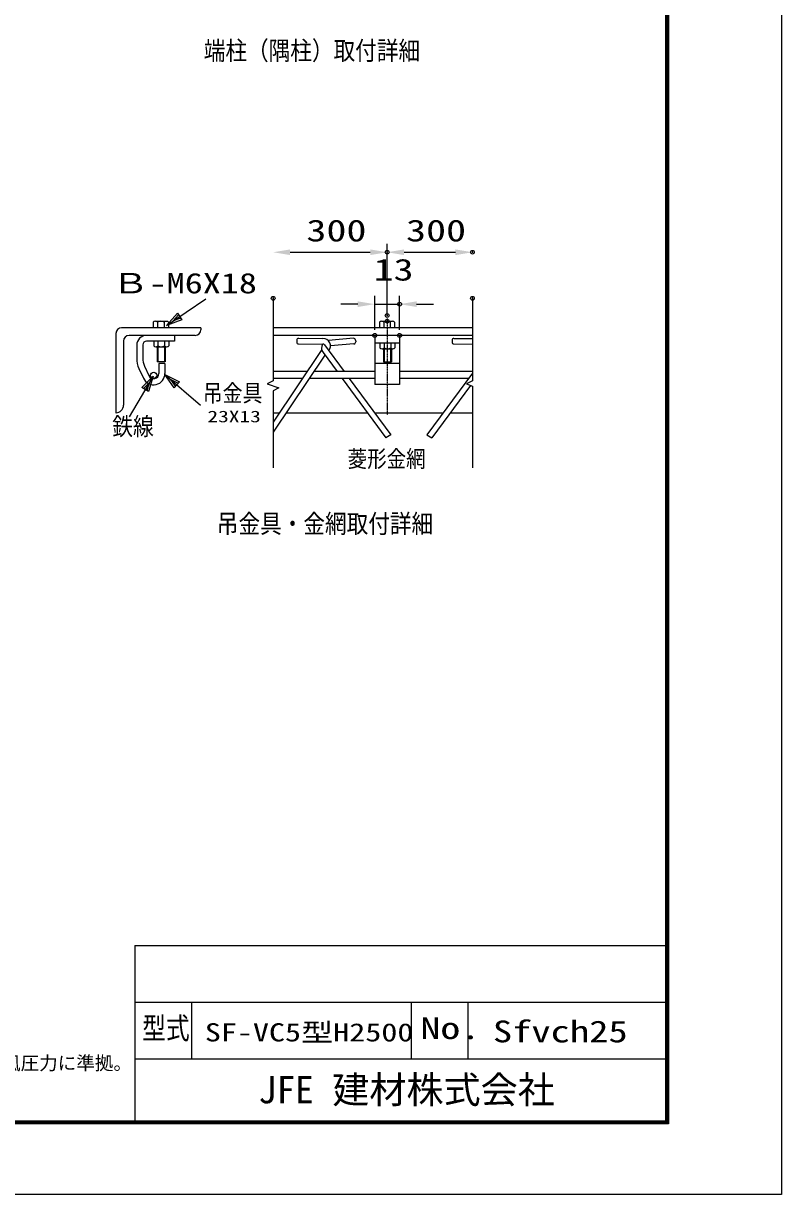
# Model space of a CAD drawing. Units: millimetres, scale not verified. Extents: x -4455 to 4455, y -3150 to 3150.
# Drawn here: x 2444 to 4455, y -3150 to -45 of the extents above; entities that cross this region are included whole.
import ezdxf
from ezdxf.enums import TextEntityAlignment as Align

# ---------------------------------------------------------------- set-up
doc = ezdxf.new("R2010")
doc.units = ezdxf.units.MM
doc.header["$LTSCALE"] = 20
doc.header["$PDMODE"] = 32
doc.header["$PDSIZE"] = 10
doc.linetypes.add('USER5', pattern=[0.216, 0.118, -0.039, 0.02, -0.039])
for name, color, linetype, lineweight in [('0-0_1', 7, 'Continuous', 25), ('0-2_0', 4, 'Continuous', 25), ('0-7_WAKU', 7, 'Continuous', 25), ('0-8_CENTLN-LMEC0', 2, 'USER5', 25)]:
    doc.layers.add(name, color=color, linetype=linetype, lineweight=lineweight)
doc.layers.add('0-5_DEFPOINTS', color=7, linetype='Continuous')
doc.layers.add('0-9_D-TTL-TXT', color=7, linetype='Continuous')
doc.styles.add('ＭＳ ゴシック', font='')
doc.styles.get('ＭＳ ゴシック').set_extended_font_data('MS Gothic')

# ---------------------------------------------------------------- blocks, each defined once
blk = doc.blocks.new('C72')
at = {"layer": '0-0_1', "color": 4}
blk.add_line((156037.7, 60874.7), (158113.3, 62287.1), dxfattribs=at)
blk.add_lwpolyline([(156850.4, 61173.6), (156037.7, 60874.7), (156614.1, 61520.9)], close=True, dxfattribs=at)
blk.add_lwpolyline([(156791.3, 61260.4), (156385, 61111), (156673.1, 61434.1)], dxfattribs=at)

msp = doc.modelspace()

# ---------------------------------------------------------------- linework, layer by layer
at = {"layer": '0-0_1'}
for p, q in [((2788.67, -837.13), (2788.67, -852.06)), ((2794.33, -834.72), (2823.01, -834.72)), ((2800, -837.14), (2800, -852.06)), ((2817.34, -837.12), (2817.34, -852.06)), ((2828.67, -837.08), (2828.67, -852.06)), ((3388.58, -836.73), (3388.58, -851.66)), ((3394.25, -834.33), (3422.93, -834.33)), ((3399.92, -836.74), (3399.92, -851.66)), ((3417.25, -836.72), (3417.25, -851.66)), ((3428.58, -836.69), (3428.58, -851.66)), ((2789.76, -887.38), (2789.76, -899.65)), ((2801.1, -887.38), (2801.1, -899.65)), ((2818.43, -887.38), (2818.43, -899.65)), ((2829.76, -887.38), (2829.76, -899.65)), ((2844.75, -871.98), (2844.75, -887.38)), ((3389.68, -892.64), (3389.68, -904.9)), ((3401.01, -892.64), (3401.01, -904.9)), ((3418.35, -892.64), (3418.35, -904.91)), ((3429.68, -892.64), (3429.68, -904.91)), ((2795.43, -902.05), (2824.1, -902.05)), ((2799.1, -902.05), (2799.1, -941.98)), ((2820.43, -902.05), (2820.43, -941.98)), ((3395.35, -907.3), (3424.01, -907.3)), ((3399.01, -907.31), (3399.01, -941.98)), ((3420.35, -907.31), (3420.35, -941.98)), ((3399.01, -941.98), (3420.35, -941.98))]:
    msp.add_line(p, q, dxfattribs=at)
at = {"layer": '0-0_1', "color": 4}
for p, q in [((2801.23, -902.05), (2801.23, -941.98)), ((2818.3, -902.05), (2818.3, -941.98)), ((3401.15, -907.31), (3401.15, -941.98)), ((3418.21, -907.31), (3418.21, -941.98))]:
    msp.add_line(p, q, dxfattribs=at)
at = {"layer": '0-0_1'}
for centre, radius, start, end in [((2794.32, -842.44), 7.75, 43.05395, 136.76926), ((2808.72, -851.67), 16.94, 59.3584, 120.92194), ((2823.04, -842.92), 8.14, 45.86685, 134.53607), ((3394.23, -842.04), 7.75, 43.05395, 136.76926), ((3408.63, -851.28), 16.94, 59.3584, 120.92194), ((3422.96, -842.53), 8.14, 45.86685, 134.53607), ((2795.41, -894.33), 7.75, 223.23149, 316.94679), ((2809.81, -885.1), 16.94, 239.07794, 300.64148), ((2824.14, -893.85), 8.14, 225.46316, 314.1324), ((3395.33, -899.59), 7.75, 223.23149, 316.94679), ((3409.73, -890.36), 16.94, 239.07794, 300.64148), ((3424.05, -899.11), 8.14, 225.46316, 314.1324)]:
    msp.add_arc(centre, radius, start, end, dxfattribs=at)
at = {"layer": '0-2_0', "color": 2}
for p, q in [((3151.66, -651.59), (3363.97, -651.59)), ((3453.97, -651.59), (3590.14, -651.59)), ((3330.97, -789.23), (3285.97, -789.23)), ((3375.97, -789.23), (3441.97, -789.23)), ((3486.97, -789.23), (3531.97, -789.23))]:
    msp.add_line(p, q, dxfattribs=at)
at = {"layer": '0-2_0', "color": 1}
for p, q in [((3408.97, -819.33), (3408.97, -629.09)), ((3375.97, -856.98), (3375.97, -766.73)), ((3441.97, -856.98), (3441.97, -766.73))]:
    msp.add_line(p, q, dxfattribs=at)
at = {"layer": '0-2_0', "color": 7}
for p, q in [((3106.66, -773.77), (3106.66, -992.42)), ((3635.14, -773.77), (3635.14, -992.42)), ((2689.75, -866.98), (2689.75, -1076.98)), ((2914.75, -851.98), (2704.75, -851.98)), ((2914.75, -851.98), (2914.75, -856.98)), ((3635.14, -851.98), (3106.66, -851.98)), ((3628.7, -851.98), (3106.66, -851.98)), ((2709.75, -886.98), (2709.75, -1056.98)), ((2899.75, -871.98), (2724.75, -871.98)), ((2744.75, -897.98), (2744.75, -932.52)), ((2760.75, -897.38), (2760.75, -932.52)), ((2844.75, -887.38), (2770.75, -887.38)), ((3635.14, -871.98), (3106.66, -871.98)), ((3169.02, -884.8), (3169, -889.8)), ((3173.98, -894.82), (3238.7, -895.11)), ((3174.04, -879.82), (3238.77, -880.11)), ((3242.5, -896.88), (3294.6, -967.6)), ((3319.71, -879.78), (3253.26, -885.44)), ((3320.98, -894.72), (3258.68, -900.03)), ((3325.12, -884.34), (3325.54, -889.32)), ((3375.97, -871.98), (3375.97, -1001.99)), ((3441.97, -892.63), (3375.97, -892.63)), ((3441.97, -871.98), (3441.97, -1001.99)), ((3581.09, -884.83), (3581.07, -889.83)), ((3586.05, -894.86), (3635.14, -895.08)), ((3586.12, -879.86), (3635.14, -880.08)), ((3235.46, -909.84), (3106.66, -1101.81)), ((3243.94, -924.13), (3106.66, -1128.73)), ((3238.86, -917.23), (3275.97, -967.6)), ((2750.8, -960.12), (2762.51, -985.56)), ((2765.33, -953.43), (2777, -978.77)), ((2820.43, -941.98), (2799.1, -941.98)), ((2819.75, -946.98), (2819.75, -972.98)), ((3441.97, -946.98), (3375.97, -946.98)), ((3196.71, -967.6), (3106.66, -967.6)), ((3183.93, -986.64), (3106.66, -986.64)), ((3375.97, -986.64), (3202, -986.64)), ((3375.97, -967.6), (3214.77, -967.6)), ((3290, -986.64), (3405.65, -1143.61)), ((3635.14, -967.6), (3441.97, -967.6)), ((3624.24, -986.64), (3441.97, -986.64)), ((3635.14, -971.85), (3514.51, -1135.59)), ((3635.14, -992.42), (3619.21, -1000.8)), ((3106.66, -1019.17), (3106.66, -1222.76)), ((3441.97, -1001.99), (3375.97, -1001.99)), ((3629.74, -1004.47), (3527.22, -1143.61)), ((3619.21, -1000.8), (3635.14, -1006.35)), ((3635.14, -1006.35), (3635.14, -1222.76)), ((2689.75, -1076.98), (2689.95, -1076.98)), ((3106.66, -1076.96), (3123.34, -1076.96)), ((3141.4, -1076.96), (3356.54, -1076.96)), ((3375.17, -1076.96), (3557.7, -1076.96)), ((3576.33, -1076.96), (3635.14, -1076.96)), ((3514.51, -1135.59), (3527.22, -1143.61))]:
    msp.add_line(p, q, dxfattribs=at)
for points in [[(2819.75, -946.98), (2803.75, -946.98), (2803.75, -972.98)], [(3106.66, -992.42), (3090.73, -1000.8), (3121.33, -1011.46), (3106.66, -1019.17)], [(3308.63, -986.64), (3418.37, -1135.59), (3405.65, -1143.61)]]:
    msp.add_lwpolyline(points, dxfattribs=at)
msp.add_circle((2789.97, -977.92), 8.19, dxfattribs=at)
for centre, radius, start, end in [((2704.75, -866.98), 15, 90, 180), ((2899.75, -856.98), 15, 270, 0), ((2724.75, -886.98), 15, 90, 180), ((2770.75, -897.98), 26, 90, 180), ((2770.75, -897.38), 10, 90, 180), ((3174, -889.82), 5, 179.74316, 269.74316), ((3174.02, -884.82), 5, 89.74316, 179.74316), ((3254.96, -905.37), 20, 150.20381, 216.38235), ((3238.68, -900.11), 5, 32.54977, 89.74316), ((3238.68, -900.11), 20, 320.82678, 89.74316), ((3254.96, -905.37), 20, 94.8681, 97.42908), ((3320.13, -884.76), 5, 4.8681, 94.8681), ((3320.56, -889.74), 5, 274.8681, 4.8681), ((3586.07, -889.86), 5, 179.74316, 269.74316), ((3586.09, -884.86), 5, 89.74316, 179.74316), ((2810.75, -932.52), 66, 180, 204.72477), ((2810.75, -932.52), 50, 180, 204.725), ((2789.75, -972.98), 30, 204.79222, 0), ((2789.75, -972.98), 14, 204.42627, 0), ((2689.75, -1056.98), 20, 270, 0)]:
    msp.add_arc(centre, radius, start, end, dxfattribs=at)
at = {"layer": '0-2_0', "color": 2}
for points in [[(3151.66, -644.09), (3106.66, -651.59), (3151.66, -659.09)], [(3363.97, -644.09), (3408.97, -651.59), (3363.97, -659.09)], [(3453.97, -644.09), (3408.97, -651.59), (3453.97, -659.09)], [(3590.14, -644.09), (3635.14, -651.59), (3590.14, -659.09)], [(3330.97, -781.73), (3375.97, -789.23), (3330.97, -796.73)], [(3486.97, -781.73), (3441.97, -789.23), (3486.97, -796.73)]]:
    msp.add_solid(points, dxfattribs=at)
at = {"layer": '0-5_DEFPOINTS'}
for p in [(3408.97, -651.59), (3635.14, -651.59), (3106.66, -773.77), (3635.14, -773.77), (3441.97, -789.23), (3408.97, -819.33), (3408.97, -834.33), (3375.97, -871.98), (3441.97, -871.98)]:
    msp.add_point(p, dxfattribs=at)
at = {"layer": '0-7_WAKU'}
for p, q in [((2739.89, -2490), (2739.89, -2955)), ((2739.89, -2490), (4147.5, -2490)), ((2739.89, -2640), (4147.5, -2640)), ((2889.89, -2640), (2889.89, -2790)), ((3472.5, -2640), (3472.5, -2790)), ((3622.5, -2640), (3622.5, -2790)), ((2739.89, -2790), (4147.5, -2790))]:
    msp.add_line(p, q, dxfattribs=at)
at = {"layer": '0-7_WAKU', "color": 3}
msp.add_lwpolyline([(-4455, 3150), (4455, 3150), (4455, -3150), (-4455, -3150)], close=True, dxfattribs=at)
at = {"layer": '0-7_WAKU'}
for points in [[(-4155, 2962.5), (4155, 2962.5), (4155, -2962.5), (-4155, -2962.5)], [(-4153.13, 2960.62), (4153.12, 2960.62), (4153.12, -2960.63), (-4153.13, -2960.63)], [(-4151.25, 2958.75), (4151.25, 2958.75), (4151.25, -2958.75), (-4151.25, -2958.75)], [(-4149.38, 2956.87), (4149.37, 2956.87), (4149.37, -2956.88), (-4149.38, -2956.88)], [(-4147.5, 2955), (4147.5, 2955), (4147.5, -2955), (-4147.5, -2955)]]:
    msp.add_lwpolyline(points, close=True, dxfattribs=at)
at = {"layer": '0-8_CENTLN-LMEC0'}
msp.add_line((3408.97, -826.98), (3408.97, -1082.99), dxfattribs=at)

# ---------------------------------------------------------------- block references
at = {"layer": '0-2_0', "xscale": 0.05, "yscale": 0.05}
msp.add_blockref('C72', (-4977.79, -3889.41), dxfattribs=at)
for p, rotation in [((-2140.11, 5772.85), 285), ((8573.33, 5076), 205)]:
    msp.add_blockref('C72', p, dxfattribs=dict(at, rotation=rotation))

# ---------------------------------------------------------------- texts
at = {"layer": '0-0_1', "color": 4, "style": 'ＭＳ ゴシック'}
for s, height, width, p in [('端柱（隅柱）取付詳細', 49.48, 0.85, (2922.61, -156.49)), ('Ｂ-M6X18', 54.12, 1.3, (2680.5, -776.91)), ('吊金具', 45.45, 0.85, (2920.05, -1061.35)), ('鉄線', 47.36, 0.85, (2680.04, -1151.18)), ('菱形金網', 44.57, 0.85, (3304.34, -1234.78)), ('吊金具・金網取付詳細', 49.48, 0.85, (2957.29, -1410.77))]:
    msp.add_text(s, height=height, dxfattribs=dict(at, width=width)).set_placement(p, align=Align.BOTTOM_LEFT)
at = {"layer": '0-2_0', "color": 3, "style": 'ＭＳ ゴシック', "width": 1.35}
for s, p in [('300', (3194.81, -640.2)), ('300', (3459.06, -640.2)), ('13', (3372.97, -744.08))]:
    msp.add_text(s, height=57.77, dxfattribs=at).set_placement(p, align=Align.BOTTOM_LEFT)
at = {"layer": '0-2_0', "style": 'ＭＳ ゴシック', "width": 1.35}
msp.add_text('23X13', height=30.79, dxfattribs=at).set_placement((2932.44, -1111.7), align=Align.BOTTOM_LEFT)
at = {"layer": '0-7_WAKU', "style": 'ＭＳ ゴシック'}
for s, height, width, p in [('型式', 57.73, 0.8, (2759.25, -2754.96)), ('SF-VC5型H2500', 48.11, 1.3, (2925.35, -2758.36)), ('No.', 57.73, 1.35, (3497.05, -2754.96)), ('Sfvch25', 57.73, 1.3, (3689.45, -2763.71))]:
    msp.add_text(s, height=height, dxfattribs=dict(at, width=width)).set_placement(p, align=Align.BOTTOM_LEFT)
msp.add_text('JFE 建材株式会社', height=72.16, dxfattribs=at).set_placement((3066.85, -2929.69), align=Align.BOTTOM_LEFT)
at = {"layer": '0-9_D-TTL-TXT', "style": 'ＭＳ ゴシック'}
msp.add_text('（設計条件）風荷重：昭和57年改正 建築基準法・同施行令に基づく風圧力に準拠。', height=36.08, dxfattribs=at).set_placement((886.94, -2830.2), align=Align.BOTTOM_LEFT)

doc.saveas('drawing.dxf')
